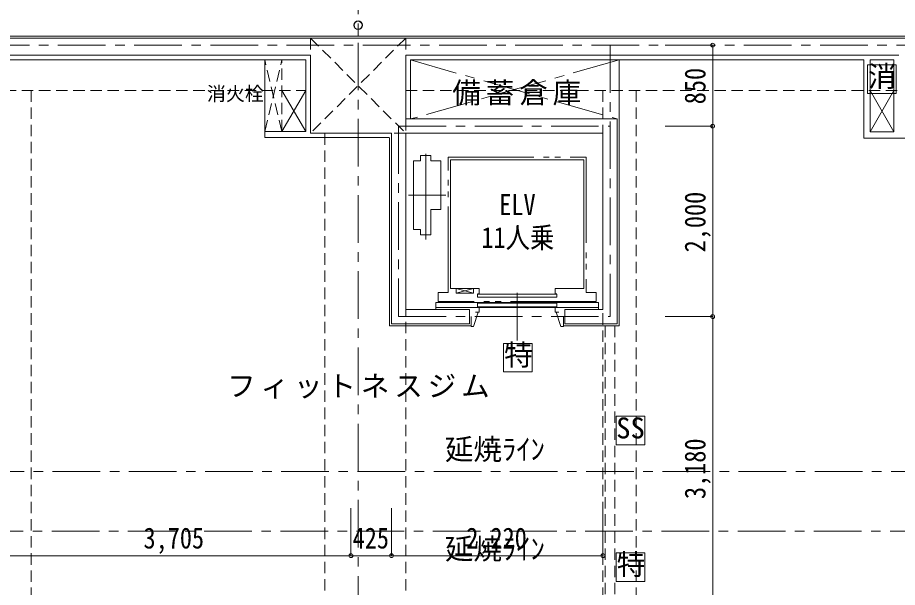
# Model space of a CAD drawing. Units: millimetres at full size; details may follow other scales. Extents: x -443943 to 462275, y -43546 to 79452.
# Drawn here: x -114095 to -104860, y -13181 to -7199 of the extents above; entities that cross this region are included whole.
import ezdxf
from ezdxf.enums import TextEntityAlignment as Align

# ---------------------------------------------------------------- set-up
doc = ezdxf.new("R2010")
doc.units = ezdxf.units.MM
doc.header["$LTSCALE"] = 100
doc.header["$PDMODE"] = 32
doc.header["$PDSIZE"] = 40
for name, pattern in [('CHAIN1', [8, 5, -1, 1, -1]), ('CHAIN2', [12, 9, -1, 1, -1]), ('DASHED1', [1.8, 1.2, -0.6]), ('DOUBLE_CHAIN2', [12.8, 9, -1, 0.6, -0.6, 0.6, -1])]:
    doc.linetypes.add(name, pattern=pattern)
for name, color, linetype, lineweight in [('0-5_文字', 4, 'CHAIN1', 9), ('4-0_仕上', 7, 'Continuous', 15), ('4-1_通り芯', 4, 'Continuous', 9), ('4-2_躯体', 3, 'Continuous', 20), ('4-3_建具', 4, 'Continuous', 9), ('4-4_寸法', 7, 'Continuous', 15), ('4-5_文字', 7, 'Continuous', 15), ('4-A_目地･ﾊｯﾁ', 4, 'Continuous', 9), ('4-B_E-PANL', 1, 'Continuous', 18)]:
    doc.layers.add(name, color=color, linetype=linetype, lineweight=lineweight)
doc.styles.add('ＭＳ ゴシック', font='')
doc.styles.get('ＭＳ ゴシック').set_extended_font_data('MS Gothic')

msp = doc.modelspace()

# ---------------------------------------------------------------- linework, layer by layer
at = {"layer": '4-0_仕上', "color": 2}
msp.add_line((-110520.7, -7323.1), (-110520.7, -7393.1), dxfattribs=at)
at = {"layer": '4-0_仕上'}
for p, q in [((-116570.7, -7643.1), (-111070.7, -7643.1)), ((-111500.7, -8393.1), (-111500.7, -7643.1)), ((-111500.7, -8393.1), (-111500.7, -7643.1)), ((-111070.7, -8328.1), (-111070.7, -7643.1)), ((-111070.7, -8393.1), (-111070.7, -7643.1)), ((-109970.7, -7643.1), (-109970.7, -8263.1)), ((-109970.7, -7643.1), (-105210.7, -7643.1)), ((-107780.7, -7643.1), (-107780.7, -10433.1)), ((-105210.7, -8463.1), (-105210.7, -7643.1)), ((-105145.7, -8398.1), (-105145.7, -7643.1)), ((-105145.7, -7643.1), (-104895.7, -7643.1)), ((-104895.7, -8398.1), (-104895.7, -7643.1)), ((-111500.7, -8393.1), (-111500.7, -8458.1)), ((-111500.7, -8393.1), (-111320.7, -8393.1)), ((-111070.7, -8393.1), (-111320.7, -8393.1)), ((-111070.7, -8393.1), (-111320.7, -8393.1)), ((-104895.7, -8398.1), (-105145.7, -8398.1)), ((-111500.7, -8458.1), (-110190.7, -8458.1)), ((-110190.7, -8463.1), (-110190.7, -10433.1)), ((-104895.7, -8463.1), (-105210.7, -8463.1)), ((-103795.7, -8463.1), (-104895.7, -8463.1)), ((-110190.7, -10433.1), (-109335.2, -10433.1)), ((-108366.1, -10433.1), (-107780.7, -10433.1))]:
    msp.add_line(p, q, dxfattribs=at)
at = {"layer": '4-0_仕上', "linetype": 'DASHED1'}
for p, q in [((-116570.7, -7963.1), (-111070.7, -7963.1)), ((-113950.7, -14743.1), (-113950.7, -7963.1)), ((-110020.7, -7963.1), (-104845.7, -7963.1)), ((-107950.7, -7963.1), (-107950.7, -14743.1)), ((-107600.7, -7963.1), (-107600.7, -14743.1)), ((-110870.7, -8413.1), (-110870.7, -14293.1)), ((-110020.7, -8413.1), (-110020.7, -14293.1))]:
    msp.add_line(p, q, dxfattribs=at)
at = {"layer": '4-0_仕上', "color": 4, "lineweight": 9}
for p, q in [((-111320.7, -7963.1), (-111070.7, -8393.1)), ((-111070.7, -7963.1), (-111320.7, -8393.1)), ((-105145.7, -7963.1), (-104895.7, -8398.1)), ((-104895.7, -7963.1), (-105145.7, -8398.1))]:
    msp.add_line(p, q, dxfattribs=at)
at = {"layer": '4-0_仕上'}
msp.add_lwpolyline([(-123815.7, -7393.1), (-93625.7, -7393.1), (-93625.7, -8433.1)], dxfattribs=at)
at = {"layer": '4-0_仕上', "color": 2}
for radius in [44.5, 41.8]:
    msp.add_circle((-110520.7, -7278.6), radius, dxfattribs=at)
at = {"layer": '4-1_通り芯', "linetype": 'CHAIN1'}
for p, q in [((-110520.7, -5062.1), (-110520.7, -19068.1)), ((-85970.7, -7488.1), (-127320.7, -7488.1)), ((-107875.7, -7488.1), (-107875.7, -10338.1)), ((-110095.7, -8338.1), (-107875.7, -8338.1)), ((-110095.7, -8338.1), (-110095.7, -10338.1)), ((-110095.7, -10338.1), (-107875.7, -10338.1))]:
    msp.add_line(p, q, dxfattribs=at)
at = {"layer": '4-2_躯体'}
for p, q in [((-123795.7, -7413.1), (-93645.7, -7413.1)), ((-116620.7, -7593.1), (-111020.7, -7593.1)), ((-111020.7, -8413.1), (-111020.7, -7593.1)), ((-110020.7, -7593.1), (-104845.7, -7593.1)), ((-110020.7, -7593.1), (-110020.7, -8263.1)), ((-107800.7, -8263.1), (-110020.7, -8263.1)), ((-107800.7, -8263.1), (-107800.7, -10413.1)), ((-110170.7, -8413.1), (-111020.7, -8413.1)), ((-110170.7, -8413.1), (-110170.7, -10413.1)), ((-107950.7, -8413.1), (-110020.7, -8413.1)), ((-110020.7, -8413.1), (-110020.7, -10263.1)), ((-107950.7, -8413.1), (-107950.7, -10263.1)), ((-110020.7, -10263.1), (-109350.7, -10263.1)), ((-108350.7, -10263.1), (-107950.7, -10263.1)), ((-110170.7, -10413.1), (-109350.7, -10413.1)), ((-108350.7, -10413.1), (-107800.7, -10413.1))]:
    msp.add_line(p, q, dxfattribs=at)
at = {"layer": '4-2_躯体', "linetype": 'DASHED1'}
for p, q in [((-111020.7, -7413.1), (-111020.7, -7593.1)), ((-111020.7, -7413.1), (-110020.7, -8413.1)), ((-110020.7, -7413.1), (-111020.7, -8413.1)), ((-110020.7, -7413.1), (-110020.7, -7593.1)), ((-110020.7, -8263.1), (-110020.7, -8413.1)), ((-110020.7, -8413.1), (-110170.7, -8413.1))]:
    msp.add_line(p, q, dxfattribs=at)
at = {"layer": '4-3_建具', "linetype": 'CHAIN1'}
for p, q in [((-109970.7, -7643.1), (-107800.7, -8263.1)), ((-107780.7, -7643.1), (-109970.7, -8263.1))]:
    msp.add_line(p, q, dxfattribs=at)
at = {"layer": '4-3_建具', "color": 7, "linetype": 'DASHED1', "lineweight": 15}
for p, q in [((-107925.7, -10433.1), (-107925.7, -13393.1)), ((-107825.7, -10433.1), (-107825.7, -13393.1))]:
    msp.add_line(p, q, dxfattribs=at)
at = {"layer": '4-4_寸法'}
for p, q in [((-106798.3, -7488.1), (-107298.3, -7488.1)), ((-106798.3, -15218.1), (-106798.3, -7488.1)), ((-106798.3, -8338.1), (-107298.3, -8338.1)), ((-106798.3, -10338.1), (-107298.3, -10338.1)), ((-110595.7, -12848.4), (-110595.7, -12348.4)), ((-110170.7, -12848.4), (-110170.7, -12348.4)), ((-107950.7, -12848.4), (-107950.7, -12348.4)), ((-117195.7, -12848.4), (-107950.7, -12848.4))]:
    msp.add_line(p, q, dxfattribs=at)
for p in [(-106798.3, -7488.1), (-106798.3, -8338.1), (-106798.3, -10338.1), (-110595.7, -12848.4), (-110170.7, -12848.4), (-107950.7, -12848.4)]:
    msp.add_point(p, dxfattribs=at)
at = {"layer": '4-A_目地･ﾊｯﾁ', "linetype": 'DASHED1'}
for p, q in [((-111500.7, -8393.1), (-111320.7, -7643.1)), ((-111500.7, -8393.1), (-111500.7, -7643.1)), ((-111320.7, -8393.1), (-111320.7, -7643.1)), ((-111500.7, -8393.1), (-111320.7, -8393.1))]:
    msp.add_line(p, q, dxfattribs=at)
at = {"layer": '4-A_目地･ﾊｯﾁ', "linetype": 'DOUBLE_CHAIN2'}
for p, q in [((-109865.7, -8648.1), (-109865.7, -8704.1)), ((-109865.7, -8648.1), (-109755.7, -8648.1)), ((-109755.7, -8648.1), (-109755.7, -8704.1)), ((-109865.7, -8704.1), (-109940.7, -8704.1)), ((-109755.7, -8704.1), (-109650.7, -8704.1)), ((-109650.7, -9212.1), (-109650.7, -8704.1)), ((-109755.7, -9212.1), (-109650.7, -9212.1)), ((-109755.7, -9478.1), (-109755.7, -9212.1)), ((-109865.7, -9478.1), (-109865.7, -9422.1)), ((-109865.7, -9478.1), (-109755.7, -9478.1))]:
    msp.add_line(p, q, dxfattribs=at)
at = {"layer": '4-A_目地･ﾊｯﾁ', "linetype": 'CHAIN2'}
for p, q in [((-109810.7, -9528.1), (-109810.7, -8598.1)), ((-109990.7, -9063.1), (-109600.7, -9063.1))]:
    msp.add_line(p, q, dxfattribs=at)
at = {"layer": '4-A_目地･ﾊｯﾁ'}
for p, q in [((-109310.7, -10043.1), (-109490.7, -10093.1)), ((-109250.7, -10098.1), (-109265.7, -10098.1)), ((-108850.7, -10088.1), (-108850.7, -10588.1)), ((-108435.7, -10098.1), (-108450.7, -10098.1)), ((-107995.7, -10188.1), (-109705.7, -10188.1)), ((-109705.7, -10188.1), (-109705.7, -10263.1)), ((-109705.7, -10241.1), (-107995.7, -10241.1)), ((-109250.7, -10241.1), (-109288.1, -10241.1)), ((-109250.7, -10241.1), (-109250.7, -10291.1)), ((-108450.7, -10241.1), (-108450.7, -10291.1)), ((-108450.7, -10241.1), (-108413.3, -10241.1)), ((-107995.7, -10263.1), (-107995.7, -10188.1)), ((-109250.7, -10291.1), (-109288.1, -10291.1)), ((-108450.7, -10291.1), (-108413.3, -10291.1))]:
    msp.add_line(p, q, dxfattribs=at)
at = {"layer": '4-A_目地･ﾊｯﾁ', "color": 3, "lineweight": 20}
for p, q in [((-109350.7, -10263.1), (-109350.7, -10413.1)), ((-108350.7, -10263.1), (-108350.7, -10413.1))]:
    msp.add_line(p, q, dxfattribs=at)
at = {"layer": '4-A_目地･ﾊｯﾁ', "color": 7, "lineweight": 15}
for p, q in [((-109335.2, -10338.1), (-109335.2, -10443.1)), ((-109260.7, -10291.1), (-109310.2, -10443.1)), ((-108366.1, -10338.1), (-108366.1, -10443.1)), ((-109310.2, -10443.1), (-109335.2, -10443.1))]:
    msp.add_line(p, q, dxfattribs=at)
at = {"layer": '4-A_目地･ﾊｯﾁ', "color": 1, "lineweight": 18}
for p, q in [((-107811.3, -11382.9), (-107811.3, -11682.9)), ((-107511.3, -11382.9), (-107811.3, -11382.9)), ((-107511.3, -11682.9), (-107511.3, -11382.9)), ((-107811.3, -11682.9), (-107511.3, -11682.9)), ((-107811.3, -12818.7), (-107811.3, -13118.7)), ((-107511.3, -12818.7), (-107811.3, -12818.7)), ((-107511.3, -13118.7), (-107511.3, -12818.7)), ((-107811.3, -13118.7), (-107511.3, -13118.7))]:
    msp.add_line(p, q, dxfattribs=at)
at = {"layer": '4-A_目地･ﾊｯﾁ', "linetype": 'DASHED1'}
msp.add_lwpolyline([(-111320.7, -8393.1), (-111500.7, -7643.1), (-111320.7, -7643.1)], dxfattribs=at)
at = {"layer": '4-A_目地･ﾊｯﾁ', "linetype": 'DOUBLE_CHAIN2'}
msp.add_lwpolyline([(-108020.7, -10178.1), (-109680.7, -10178.1), (-109680.7, -10083.1), (-109575.7, -10083.1), (-109575.7, -8663.1), (-108125.7, -8663.1), (-108125.7, -10083.1), (-108020.7, -10083.1)], close=True, dxfattribs=at)
msp.add_lwpolyline([(-109865.7, -9422.1), (-109940.7, -9422.1), (-109940.7, -8704.1)], dxfattribs=at)
at = {"layer": '4-A_目地･ﾊｯﾁ'}
for points in [[(-109250.7, -10098.1), (-109250.7, -10043.1), (-109550.7, -10043.1), (-109550.7, -8693.1), (-108150.7, -8693.1)], [(-108450.7, -10098.1), (-108450.7, -10043.1), (-108150.7, -10043.1), (-108150.7, -8693.1)], [(-109310.7, -10093.1), (-109490.7, -10093.1), (-109490.7, -10043.1)], [(-109310.7, -10043.1), (-109310.7, -10093.1), (-109490.7, -10043.1)]]:
    msp.add_lwpolyline(points, dxfattribs=at)
for points in [[(-109267.7, -10103.1), (-108851.7, -10103.1), (-108851.7, -10135.1), (-109267.7, -10135.1)], [(-108433.7, -10103.1), (-108849.7, -10103.1), (-108849.7, -10135.1), (-108433.7, -10135.1)], [(-108851.7, -10195.6), (-108851.7, -10235.6), (-109267.7, -10235.6), (-109267.7, -10195.6)], [(-108849.7, -10195.6), (-108849.7, -10235.6), (-108433.7, -10235.6), (-108433.7, -10195.6)]]:
    msp.add_lwpolyline(points, close=True, dxfattribs=at)
at = {"layer": '4-A_目地･ﾊｯﾁ', "color": 7, "lineweight": 15}
msp.add_lwpolyline([(-108440.7, -10291.1), (-108391.1, -10443.1), (-108366.1, -10443.1)], dxfattribs=at)
at = {"layer": '4-B_E-PANL'}
for p, q in [((-105174.2, -7694.7), (-105174.2, -7994.7)), ((-104874.2, -7694.7), (-105174.2, -7694.7)), ((-104874.2, -7994.7), (-104874.2, -7694.7)), ((-105174.2, -7994.7), (-104874.2, -7994.7)), ((-108992.9, -10618.9), (-108992.9, -10918.9)), ((-108692.9, -10618.9), (-108992.9, -10618.9)), ((-108692.9, -10918.9), (-108692.9, -10618.9)), ((-108992.9, -10918.9), (-108692.9, -10918.9))]:
    msp.add_line(p, q, dxfattribs=at)
at = {"layer": '4-B_E-PANL', "linetype": 'CHAIN1'}
for p, q in [((-102826.8, -11963), (-118000, -11963.1)), ((-119336.1, -12591.5), (-101858.1, -12591.5))]:
    msp.add_line(p, q, dxfattribs=at)

# ---------------------------------------------------------------- texts
at = {"layer": '0-5_文字', "color": 7, "insert": (-109532.2, -8121.4), "char_height": 219.9, "attachment_point": 7, "style": 'ＭＳ ゴシック'}
msp.add_mtext('\\T1.17;備蓄倉庫', dxfattribs=at)
at = {"layer": '4-3_建具', "style": 'ＭＳ ゴシック'}
msp.add_text('消火栓', height=146.6, dxfattribs=at).set_placement((-112108.4, -8114.6), align=Align.BOTTOM_LEFT)
at = {"layer": '4-4_寸法', "style": 'ＭＳ ゴシック', "width": 0.85}
for s, p in [('850', (-106808.3, -8108.1)), ('2,000', (-106808.3, -9663.1)), ('3,180', (-106808.3, -12253.1))]:
    msp.add_text(s, height=219.9, rotation=90, dxfattribs=at).set_placement(p, align=Align.BOTTOM_LEFT)
for s, p in [('3,705', (-112773.2, -12838.4)), ('425', (-110578.2, -12838.4)), ('2,220', (-109385.7, -12838.4))]:
    msp.add_text(s, height=219.9, dxfattribs=at).set_placement(p, align=Align.BOTTOM_LEFT)
at = {"layer": '4-5_文字', "style": 'ＭＳ ゴシック', "width": 0.85}
for s, p in [('ELV', (-109038.9, -9338.1)), ('11人乗', (-109226.1, -9683.3))]:
    msp.add_text(s, height=219.9, dxfattribs=at).set_placement(p, align=Align.BOTTOM_LEFT)
at = {"layer": '4-5_文字', "insert": (-111895.7, -11199), "char_height": 219.9, "attachment_point": 7, "style": 'ＭＳ ゴシック'}
msp.add_mtext('\\T1.17;フィットネスジム', dxfattribs=at)
at = {"layer": '4-A_目地･ﾊｯﾁ', "color": 1, "style": 'ＭＳ ゴシック'}
for s, p in [('SS', (-107811.3, -11682.9)), ('特', (-107806, -13115.3))]:
    msp.add_text(s, height=219.9, dxfattribs=at).set_placement(p, align=Align.BOTTOM_LEFT)
at = {"layer": '4-B_E-PANL', "style": 'ＭＳ ゴシック'}
for s, p in [('消', (-105168.9, -7991.3)), ('特', (-108987.6, -10915.5)), ('延焼ﾗｲﾝ', (-109610, -11907)), ('延焼ﾗｲﾝ', (-109610, -12952.1))]:
    msp.add_text(s, height=219.9, dxfattribs=at).set_placement(p, align=Align.BOTTOM_LEFT)

doc.saveas('drawing.dxf')
